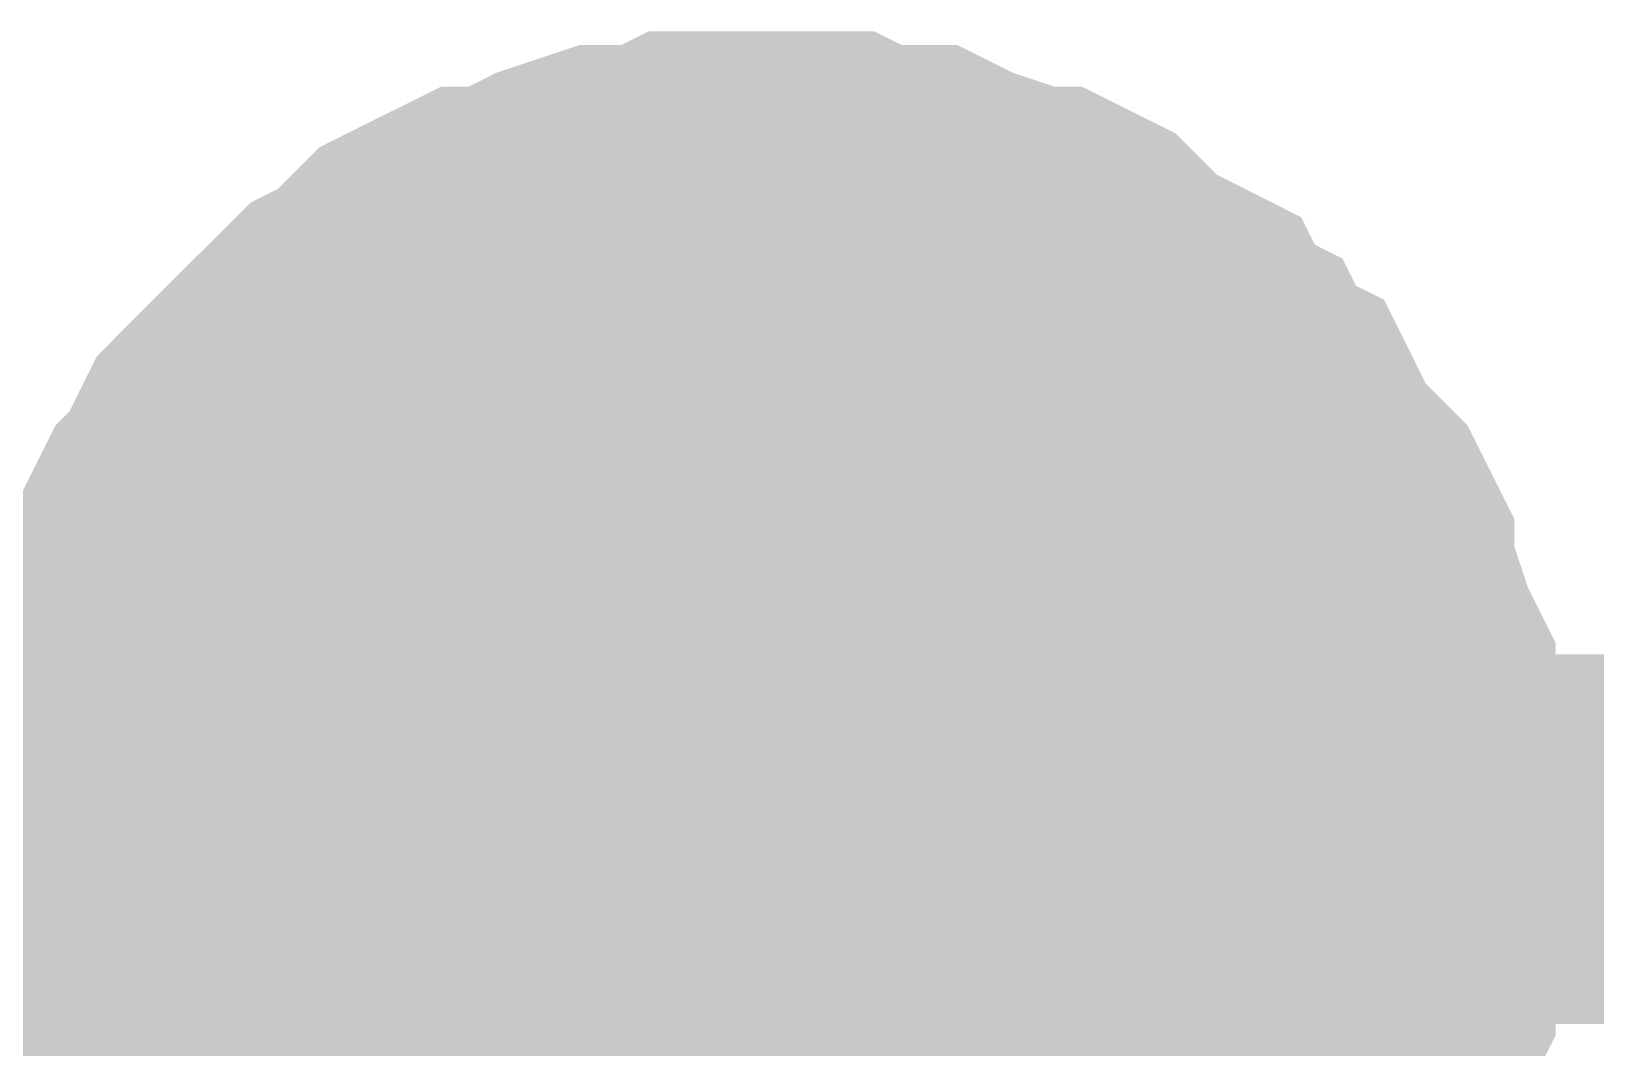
# Model space of a CAD drawing. Header units: inches. Extents: x 0 to 432, y 0 to 280.
# Drawn here: x 95.936 to 97.205, y 208.101 to 208.925 of the extents above; entities that cross this region are included whole.
import ezdxf

# ---------------------------------------------------------------- set-up
doc = ezdxf.new("R2010")
doc.units = ezdxf.units.IN
doc.layers.add('Sheet', color=255, linetype='Continuous')

msp = doc.modelspace()

# ---------------------------------------------------------------- linework, layer by layer
at = {"layer": 'Sheet'}
for points in [[(96.0117, 208.2698, 0.2997, 0.2997, 0), (96.0117, 208.2923, 0.2997, 0.2997, 0), (96.0117, 208.3259, 0.2997, 0.2997, 0), (96.0229, 208.3484, 0.2997, 0.2997, 0), (96.0229, 208.3709, 0.2997, 0.2997, 0), (96.0229, 208.3933, 0.2997, 0.2997, 0), (96.0342, 208.4158, 0.2997, 0.2997, 0), (96.0454, 208.4495, 0.2997, 0.2997, 0), (96.0566, 208.4719, 0.2997, 0.2997, 0), (96.0679, 208.4944, 0.2997, 0.2997, 0), (96.0791, 208.5168, 0.2997, 0.2997, 0), (96.0903, 208.5281, 0.2997, 0.2997, 0), (96.1016, 208.5505, 0.2997, 0.2997, 0), (96.1128, 208.573, 0.2997, 0.2997, 0), (96.1352, 208.5955, 0.2997, 0.2997, 0), (96.1465, 208.6067, 0.2997, 0.2997, 0), (96.1689, 208.6291, 0.2997, 0.2997, 0), (96.1802, 208.6404, 0.2997, 0.2997, 0), (96.2026, 208.6628, 0.2997, 0.2997, 0), (96.2251, 208.6741, 0.2997, 0.2997, 0), (96.2363, 208.6853, 0.2997, 0.2997, 0), (96.2588, 208.7078, 0.2997, 0.2997, 0), (96.2812, 208.719, 0.2997, 0.2997, 0), (96.3037, 208.7302, 0.2997, 0.2997, 0), (96.3262, 208.7302, 0.2997, 0.2997, 0), (96.3486, 208.7414, 0.2997, 0.2997, 0), (96.3711, 208.7527, 0.2997, 0.2997, 0), (96.4048, 208.7639, 0.2997, 0.2997, 0), (96.4272, 208.7639, 0.2997, 0.2997, 0), (96.4497, 208.7639, 0.2997, 0.2997, 0), (96.4722, 208.7751, 0.2997, 0.2997, 0), (96.5059, 208.7751, 0.2997, 0.2997, 0), (96.5283, 208.7751, 0.2997, 0.2997, 0)], [(96.0117, 208.2698, 0.2997, 0.2997, 0), (96.0117, 208.2923, 0.2997, 0.2997, 0), (96.0117, 208.3259, 0.2997, 0.2997, 0), (96.0229, 208.3484, 0.2997, 0.2997, 0), (96.0229, 208.3709, 0.2997, 0.2997, 0), (96.0229, 208.3933, 0.2997, 0.2997, 0), (96.0342, 208.4158, 0.2997, 0.2997, 0), (96.0454, 208.4495, 0.2997, 0.2997, 0), (96.0566, 208.4719, 0.2997, 0.2997, 0), (96.0679, 208.4944, 0.2997, 0.2997, 0), (96.0791, 208.5168, 0.2997, 0.2997, 0), (96.0903, 208.5281, 0.2997, 0.2997, 0), (96.1016, 208.5505, 0.2997, 0.2997, 0), (96.1128, 208.573, 0.2997, 0.2997, 0), (96.1352, 208.5955, 0.2997, 0.2997, 0), (96.1465, 208.6067, 0.2997, 0.2997, 0), (96.1689, 208.6291, 0.2997, 0.2997, 0), (96.1802, 208.6404, 0.2997, 0.2997, 0), (96.2026, 208.6628, 0.2997, 0.2997, 0), (96.2251, 208.6741, 0.2997, 0.2997, 0), (96.2363, 208.6853, 0.2997, 0.2997, 0), (96.2588, 208.7078, 0.2997, 0.2997, 0), (96.2812, 208.719, 0.2997, 0.2997, 0), (96.3037, 208.7302, 0.2997, 0.2997, 0), (96.3262, 208.7302, 0.2997, 0.2997, 0), (96.3486, 208.7414, 0.2997, 0.2997, 0), (96.3711, 208.7527, 0.2997, 0.2997, 0), (96.4048, 208.7639, 0.2997, 0.2997, 0), (96.4272, 208.7639, 0.2997, 0.2997, 0), (96.4497, 208.7639, 0.2997, 0.2997, 0), (96.4722, 208.7751, 0.2997, 0.2997, 0), (96.5059, 208.7751, 0.2997, 0.2997, 0), (96.5283, 208.7751, 0.2997, 0.2997, 0)], [(96.0117, 208.2698, 0.2997, 0.2997, 0), (96.0117, 208.2923, 0.2997, 0.2997, 0), (96.0117, 208.3259, 0.2997, 0.2997, 0), (96.0229, 208.3484, 0.2997, 0.2997, 0), (96.0229, 208.3709, 0.2997, 0.2997, 0), (96.0229, 208.3933, 0.2997, 0.2997, 0), (96.0342, 208.4158, 0.2997, 0.2997, 0), (96.0454, 208.4495, 0.2997, 0.2997, 0), (96.0566, 208.4719, 0.2997, 0.2997, 0), (96.0679, 208.4944, 0.2997, 0.2997, 0), (96.0791, 208.5168, 0.2997, 0.2997, 0), (96.0903, 208.5281, 0.2997, 0.2997, 0), (96.1016, 208.5505, 0.2997, 0.2997, 0), (96.1128, 208.573, 0.2997, 0.2997, 0), (96.1352, 208.5955, 0.2997, 0.2997, 0), (96.1465, 208.6067, 0.2997, 0.2997, 0), (96.1689, 208.6291, 0.2997, 0.2997, 0), (96.1802, 208.6404, 0.2997, 0.2997, 0), (96.2026, 208.6628, 0.2997, 0.2997, 0), (96.2251, 208.6741, 0.2997, 0.2997, 0), (96.2363, 208.6853, 0.2997, 0.2997, 0), (96.2588, 208.7078, 0.2997, 0.2997, 0), (96.2812, 208.719, 0.2997, 0.2997, 0), (96.3037, 208.7302, 0.2997, 0.2997, 0), (96.3262, 208.7302, 0.2997, 0.2997, 0), (96.3486, 208.7414, 0.2997, 0.2997, 0), (96.3711, 208.7527, 0.2997, 0.2997, 0), (96.4048, 208.7639, 0.2997, 0.2997, 0), (96.4272, 208.7639, 0.2997, 0.2997, 0), (96.4497, 208.7639, 0.2997, 0.2997, 0), (96.4722, 208.7751, 0.2997, 0.2997, 0), (96.5059, 208.7751, 0.2997, 0.2997, 0), (96.5283, 208.7751, 0.2997, 0.2997, 0)], [(96.0117, 208.2698, 0.2997, 0.2997, 0), (96.0117, 208.2923, 0.2997, 0.2997, 0), (96.0117, 208.3259, 0.2997, 0.2997, 0), (96.0229, 208.3484, 0.2997, 0.2997, 0), (96.0229, 208.3709, 0.2997, 0.2997, 0), (96.0229, 208.3933, 0.2997, 0.2997, 0), (96.0342, 208.4158, 0.2997, 0.2997, 0), (96.0454, 208.4495, 0.2997, 0.2997, 0), (96.0566, 208.4719, 0.2997, 0.2997, 0), (96.0679, 208.4944, 0.2997, 0.2997, 0), (96.0791, 208.5168, 0.2997, 0.2997, 0), (96.0903, 208.5281, 0.2997, 0.2997, 0), (96.1016, 208.5505, 0.2997, 0.2997, 0), (96.1128, 208.573, 0.2997, 0.2997, 0), (96.1352, 208.5955, 0.2997, 0.2997, 0), (96.1465, 208.6067, 0.2997, 0.2997, 0), (96.1689, 208.6291, 0.2997, 0.2997, 0), (96.1802, 208.6404, 0.2997, 0.2997, 0), (96.2026, 208.6628, 0.2997, 0.2997, 0), (96.2251, 208.6741, 0.2997, 0.2997, 0), (96.2363, 208.6853, 0.2997, 0.2997, 0), (96.2588, 208.7078, 0.2997, 0.2997, 0), (96.2812, 208.719, 0.2997, 0.2997, 0), (96.3037, 208.7302, 0.2997, 0.2997, 0), (96.3262, 208.7302, 0.2997, 0.2997, 0), (96.3486, 208.7414, 0.2997, 0.2997, 0), (96.3711, 208.7527, 0.2997, 0.2997, 0), (96.4048, 208.7639, 0.2997, 0.2997, 0), (96.4272, 208.7639, 0.2997, 0.2997, 0), (96.4497, 208.7639, 0.2997, 0.2997, 0), (96.4722, 208.7751, 0.2997, 0.2997, 0), (96.5059, 208.7751, 0.2997, 0.2997, 0), (96.5283, 208.7751, 0.2997, 0.2997, 0)], [(96.5283, 208.7751, 0.2997, 0.2997, 0), (96.5283, 208.7751, 0.2997, 0.2997, 0)], [(96.5283, 208.7751, 0.2997, 0.2997, 0), (96.5508, 208.7751, 0.2997, 0.2997, 0), (96.5845, 208.7751, 0.2997, 0.2997, 0), (96.6069, 208.7639, 0.2997, 0.2997, 0), (96.6294, 208.7639, 0.2997, 0.2997, 0), (96.6519, 208.7639, 0.2997, 0.2997, 0), (96.6743, 208.7527, 0.2997, 0.2997, 0), (96.708, 208.7414, 0.2997, 0.2997, 0), (96.7305, 208.7302, 0.2997, 0.2997, 0), (96.7529, 208.7302, 0.2997, 0.2997, 0), (96.7754, 208.719, 0.2997, 0.2997, 0), (96.7866, 208.7078, 0.2997, 0.2997, 0), (96.8091, 208.6853, 0.2997, 0.2997, 0), (96.8316, 208.6741, 0.2997, 0.2997, 0), (96.854, 208.6628, 0.2997, 0.2997, 0), (96.8652, 208.6404, 0.2997, 0.2997, 0), (96.8877, 208.6291, 0.2997, 0.2997, 0), (96.8989, 208.6067, 0.2997, 0.2997, 0), (96.9214, 208.5955, 0.2997, 0.2997, 0), (96.9326, 208.573, 0.2997, 0.2997, 0), (96.9439, 208.5505, 0.2997, 0.2997, 0), (96.9663, 208.5281, 0.2997, 0.2997, 0), (96.9776, 208.5168, 0.2997, 0.2997, 0), (96.9888, 208.4944, 0.2997, 0.2997, 0), (96.9888, 208.4719, 0.2997, 0.2997, 0), (97, 208.4495, 0.2997, 0.2997, 0), (97.0112, 208.4158, 0.2997, 0.2997, 0), (97.0225, 208.3933, 0.2997, 0.2997, 0), (97.0225, 208.3709, 0.2997, 0.2997, 0), (97.0225, 208.3484, 0.2997, 0.2997, 0), (97.0337, 208.3259, 0.2997, 0.2997, 0), (97.0337, 208.2923, 0.2997, 0.2997, 0), (97.0337, 208.2698, 0.2997, 0.2997, 0)], [(96.5283, 208.7751, 0.2997, 0.2997, 0), (96.5283, 208.7751, 0.2997, 0.2997, 0)], [(96.5283, 208.7751, 0.2997, 0.2997, 0), (96.5508, 208.7751, 0.2997, 0.2997, 0), (96.5845, 208.7751, 0.2997, 0.2997, 0), (96.6069, 208.7639, 0.2997, 0.2997, 0), (96.6294, 208.7639, 0.2997, 0.2997, 0), (96.6519, 208.7639, 0.2997, 0.2997, 0), (96.6743, 208.7527, 0.2997, 0.2997, 0), (96.708, 208.7414, 0.2997, 0.2997, 0), (96.7305, 208.7302, 0.2997, 0.2997, 0), (96.7529, 208.7302, 0.2997, 0.2997, 0), (96.7754, 208.719, 0.2997, 0.2997, 0), (96.7866, 208.7078, 0.2997, 0.2997, 0), (96.8091, 208.6853, 0.2997, 0.2997, 0), (96.8316, 208.6741, 0.2997, 0.2997, 0), (96.854, 208.6628, 0.2997, 0.2997, 0), (96.8652, 208.6404, 0.2997, 0.2997, 0), (96.8877, 208.6291, 0.2997, 0.2997, 0), (96.8989, 208.6067, 0.2997, 0.2997, 0), (96.9214, 208.5955, 0.2997, 0.2997, 0), (96.9326, 208.573, 0.2997, 0.2997, 0), (96.9439, 208.5505, 0.2997, 0.2997, 0), (96.9663, 208.5281, 0.2997, 0.2997, 0), (96.9776, 208.5168, 0.2997, 0.2997, 0), (96.9888, 208.4944, 0.2997, 0.2997, 0), (96.9888, 208.4719, 0.2997, 0.2997, 0), (97, 208.4495, 0.2997, 0.2997, 0), (97.0112, 208.4158, 0.2997, 0.2997, 0), (97.0225, 208.3933, 0.2997, 0.2997, 0), (97.0225, 208.3709, 0.2997, 0.2997, 0), (97.0225, 208.3484, 0.2997, 0.2997, 0), (97.0337, 208.3259, 0.2997, 0.2997, 0), (97.0337, 208.2923, 0.2997, 0.2997, 0), (97.0337, 208.2698, 0.2997, 0.2997, 0)], [(96.5283, 208.7751, 0.2997, 0.2997, 0), (96.5283, 208.7751, 0.2997, 0.2997, 0)], [(96.5283, 208.7751, 0.2997, 0.2997, 0), (96.5508, 208.7751, 0.2997, 0.2997, 0), (96.5845, 208.7751, 0.2997, 0.2997, 0), (96.6069, 208.7639, 0.2997, 0.2997, 0), (96.6294, 208.7639, 0.2997, 0.2997, 0), (96.6519, 208.7639, 0.2997, 0.2997, 0), (96.6743, 208.7527, 0.2997, 0.2997, 0), (96.708, 208.7414, 0.2997, 0.2997, 0), (96.7305, 208.7302, 0.2997, 0.2997, 0), (96.7529, 208.7302, 0.2997, 0.2997, 0), (96.7754, 208.719, 0.2997, 0.2997, 0), (96.7866, 208.7078, 0.2997, 0.2997, 0), (96.8091, 208.6853, 0.2997, 0.2997, 0), (96.8316, 208.6741, 0.2997, 0.2997, 0), (96.854, 208.6628, 0.2997, 0.2997, 0), (96.8652, 208.6404, 0.2997, 0.2997, 0), (96.8877, 208.6291, 0.2997, 0.2997, 0), (96.8989, 208.6067, 0.2997, 0.2997, 0), (96.9214, 208.5955, 0.2997, 0.2997, 0), (96.9326, 208.573, 0.2997, 0.2997, 0), (96.9439, 208.5505, 0.2997, 0.2997, 0), (96.9663, 208.5281, 0.2997, 0.2997, 0), (96.9776, 208.5168, 0.2997, 0.2997, 0), (96.9888, 208.4944, 0.2997, 0.2997, 0), (96.9888, 208.4719, 0.2997, 0.2997, 0), (97, 208.4495, 0.2997, 0.2997, 0), (97.0112, 208.4158, 0.2997, 0.2997, 0), (97.0225, 208.3933, 0.2997, 0.2997, 0), (97.0225, 208.3709, 0.2997, 0.2997, 0), (97.0225, 208.3484, 0.2997, 0.2997, 0), (97.0337, 208.3259, 0.2997, 0.2997, 0), (97.0337, 208.2923, 0.2997, 0.2997, 0), (97.0337, 208.2698, 0.2997, 0.2997, 0)], [(96.5283, 208.7751, 0.2997, 0.2997, 0), (96.5283, 208.7751, 0.2997, 0.2997, 0)], [(96.5283, 208.7751, 0.2997, 0.2997, 0), (96.5508, 208.7751, 0.2997, 0.2997, 0), (96.5845, 208.7751, 0.2997, 0.2997, 0), (96.6069, 208.7639, 0.2997, 0.2997, 0), (96.6294, 208.7639, 0.2997, 0.2997, 0), (96.6519, 208.7639, 0.2997, 0.2997, 0), (96.6743, 208.7527, 0.2997, 0.2997, 0), (96.708, 208.7414, 0.2997, 0.2997, 0), (96.7305, 208.7302, 0.2997, 0.2997, 0), (96.7529, 208.7302, 0.2997, 0.2997, 0), (96.7754, 208.719, 0.2997, 0.2997, 0), (96.7866, 208.7078, 0.2997, 0.2997, 0), (96.8091, 208.6853, 0.2997, 0.2997, 0), (96.8316, 208.6741, 0.2997, 0.2997, 0), (96.854, 208.6628, 0.2997, 0.2997, 0), (96.8652, 208.6404, 0.2997, 0.2997, 0), (96.8877, 208.6291, 0.2997, 0.2997, 0), (96.8989, 208.6067, 0.2997, 0.2997, 0), (96.9214, 208.5955, 0.2997, 0.2997, 0), (96.9326, 208.573, 0.2997, 0.2997, 0), (96.9439, 208.5505, 0.2997, 0.2997, 0), (96.9663, 208.5281, 0.2997, 0.2997, 0), (96.9776, 208.5168, 0.2997, 0.2997, 0), (96.9888, 208.4944, 0.2997, 0.2997, 0), (96.9888, 208.4719, 0.2997, 0.2997, 0), (97, 208.4495, 0.2997, 0.2997, 0), (97.0112, 208.4158, 0.2997, 0.2997, 0), (97.0225, 208.3933, 0.2997, 0.2997, 0), (97.0225, 208.3709, 0.2997, 0.2997, 0), (97.0225, 208.3484, 0.2997, 0.2997, 0), (97.0337, 208.3259, 0.2997, 0.2997, 0), (97.0337, 208.2923, 0.2997, 0.2997, 0), (97.0337, 208.2698, 0.2997, 0.2997, 0)], [(96.0117, 208.2698, 0.0991, 0.0991, 0), (96.0117, 208.2923, 0.0991, 0.0991, 0), (96.0117, 208.3259, 0.0991, 0.0991, 0), (96.0229, 208.3484, 0.0991, 0.0991, 0), (96.0229, 208.3709, 0.0991, 0.0991, 0), (96.0229, 208.3933, 0.0991, 0.0991, 0), (96.0342, 208.4158, 0.0991, 0.0991, 0), (96.0454, 208.4495, 0.0991, 0.0991, 0), (96.0566, 208.4719, 0.0991, 0.0991, 0), (96.0679, 208.4944, 0.0991, 0.0991, 0), (96.0791, 208.5168, 0.0991, 0.0991, 0), (96.0903, 208.5281, 0.0991, 0.0991, 0), (96.1016, 208.5505, 0.0991, 0.0991, 0), (96.1128, 208.573, 0.0991, 0.0991, 0), (96.1352, 208.5955, 0.0991, 0.0991, 0), (96.1465, 208.6067, 0.0991, 0.0991, 0), (96.1689, 208.6291, 0.0991, 0.0991, 0), (96.1802, 208.6404, 0.0991, 0.0991, 0), (96.2026, 208.6628, 0.0991, 0.0991, 0), (96.2251, 208.6741, 0.0991, 0.0991, 0), (96.2363, 208.6853, 0.0991, 0.0991, 0), (96.2588, 208.7078, 0.0991, 0.0991, 0), (96.2812, 208.719, 0.0991, 0.0991, 0), (96.3037, 208.7302, 0.0991, 0.0991, 0), (96.3262, 208.7302, 0.0991, 0.0991, 0), (96.3486, 208.7414, 0.0991, 0.0991, 0), (96.3711, 208.7527, 0.0991, 0.0991, 0), (96.4048, 208.7639, 0.0991, 0.0991, 0), (96.4272, 208.7639, 0.0991, 0.0991, 0), (96.4497, 208.7639, 0.0991, 0.0991, 0), (96.4722, 208.7751, 0.0991, 0.0991, 0), (96.5059, 208.7751, 0.0991, 0.0991, 0), (96.5283, 208.7751, 0.0991, 0.0991, 0)], [(96.0117, 208.2698, 0.0991, 0.0991, 0), (96.0117, 208.2923, 0.0991, 0.0991, 0), (96.0117, 208.3259, 0.0991, 0.0991, 0), (96.0229, 208.3484, 0.0991, 0.0991, 0), (96.0229, 208.3709, 0.0991, 0.0991, 0), (96.0229, 208.3933, 0.0991, 0.0991, 0), (96.0342, 208.4158, 0.0991, 0.0991, 0), (96.0454, 208.4495, 0.0991, 0.0991, 0), (96.0566, 208.4719, 0.0991, 0.0991, 0), (96.0679, 208.4944, 0.0991, 0.0991, 0), (96.0791, 208.5168, 0.0991, 0.0991, 0), (96.0903, 208.5281, 0.0991, 0.0991, 0), (96.1016, 208.5505, 0.0991, 0.0991, 0), (96.1128, 208.573, 0.0991, 0.0991, 0), (96.1352, 208.5955, 0.0991, 0.0991, 0), (96.1465, 208.6067, 0.0991, 0.0991, 0), (96.1689, 208.6291, 0.0991, 0.0991, 0), (96.1802, 208.6404, 0.0991, 0.0991, 0), (96.2026, 208.6628, 0.0991, 0.0991, 0), (96.2251, 208.6741, 0.0991, 0.0991, 0), (96.2363, 208.6853, 0.0991, 0.0991, 0), (96.2588, 208.7078, 0.0991, 0.0991, 0), (96.2812, 208.719, 0.0991, 0.0991, 0), (96.3037, 208.7302, 0.0991, 0.0991, 0), (96.3262, 208.7302, 0.0991, 0.0991, 0), (96.3486, 208.7414, 0.0991, 0.0991, 0), (96.3711, 208.7527, 0.0991, 0.0991, 0), (96.4048, 208.7639, 0.0991, 0.0991, 0), (96.4272, 208.7639, 0.0991, 0.0991, 0), (96.4497, 208.7639, 0.0991, 0.0991, 0), (96.4722, 208.7751, 0.0991, 0.0991, 0), (96.5059, 208.7751, 0.0991, 0.0991, 0), (96.5283, 208.7751, 0.0991, 0.0991, 0)], [(96.0117, 208.2698, 0.0991, 0.0991, 0), (96.0117, 208.2923, 0.0991, 0.0991, 0), (96.0117, 208.3259, 0.0991, 0.0991, 0), (96.0229, 208.3484, 0.0991, 0.0991, 0), (96.0229, 208.3709, 0.0991, 0.0991, 0), (96.0229, 208.3933, 0.0991, 0.0991, 0), (96.0342, 208.4158, 0.0991, 0.0991, 0), (96.0454, 208.4495, 0.0991, 0.0991, 0), (96.0566, 208.4719, 0.0991, 0.0991, 0), (96.0679, 208.4944, 0.0991, 0.0991, 0), (96.0791, 208.5168, 0.0991, 0.0991, 0), (96.0903, 208.5281, 0.0991, 0.0991, 0), (96.1016, 208.5505, 0.0991, 0.0991, 0), (96.1128, 208.573, 0.0991, 0.0991, 0), (96.1352, 208.5955, 0.0991, 0.0991, 0), (96.1465, 208.6067, 0.0991, 0.0991, 0), (96.1689, 208.6291, 0.0991, 0.0991, 0), (96.1802, 208.6404, 0.0991, 0.0991, 0), (96.2026, 208.6628, 0.0991, 0.0991, 0), (96.2251, 208.6741, 0.0991, 0.0991, 0), (96.2363, 208.6853, 0.0991, 0.0991, 0), (96.2588, 208.7078, 0.0991, 0.0991, 0), (96.2812, 208.719, 0.0991, 0.0991, 0), (96.3037, 208.7302, 0.0991, 0.0991, 0), (96.3262, 208.7302, 0.0991, 0.0991, 0), (96.3486, 208.7414, 0.0991, 0.0991, 0), (96.3711, 208.7527, 0.0991, 0.0991, 0), (96.4048, 208.7639, 0.0991, 0.0991, 0), (96.4272, 208.7639, 0.0991, 0.0991, 0), (96.4497, 208.7639, 0.0991, 0.0991, 0), (96.4722, 208.7751, 0.0991, 0.0991, 0), (96.5059, 208.7751, 0.0991, 0.0991, 0), (96.5283, 208.7751, 0.0991, 0.0991, 0)], [(96.0117, 208.2698, 0.0991, 0.0991, 0), (96.0117, 208.2923, 0.0991, 0.0991, 0), (96.0117, 208.3259, 0.0991, 0.0991, 0), (96.0229, 208.3484, 0.0991, 0.0991, 0), (96.0229, 208.3709, 0.0991, 0.0991, 0), (96.0229, 208.3933, 0.0991, 0.0991, 0), (96.0342, 208.4158, 0.0991, 0.0991, 0), (96.0454, 208.4495, 0.0991, 0.0991, 0), (96.0566, 208.4719, 0.0991, 0.0991, 0), (96.0679, 208.4944, 0.0991, 0.0991, 0), (96.0791, 208.5168, 0.0991, 0.0991, 0), (96.0903, 208.5281, 0.0991, 0.0991, 0), (96.1016, 208.5505, 0.0991, 0.0991, 0), (96.1128, 208.573, 0.0991, 0.0991, 0), (96.1352, 208.5955, 0.0991, 0.0991, 0), (96.1465, 208.6067, 0.0991, 0.0991, 0), (96.1689, 208.6291, 0.0991, 0.0991, 0), (96.1802, 208.6404, 0.0991, 0.0991, 0), (96.2026, 208.6628, 0.0991, 0.0991, 0), (96.2251, 208.6741, 0.0991, 0.0991, 0), (96.2363, 208.6853, 0.0991, 0.0991, 0), (96.2588, 208.7078, 0.0991, 0.0991, 0), (96.2812, 208.719, 0.0991, 0.0991, 0), (96.3037, 208.7302, 0.0991, 0.0991, 0), (96.3262, 208.7302, 0.0991, 0.0991, 0), (96.3486, 208.7414, 0.0991, 0.0991, 0), (96.3711, 208.7527, 0.0991, 0.0991, 0), (96.4048, 208.7639, 0.0991, 0.0991, 0), (96.4272, 208.7639, 0.0991, 0.0991, 0), (96.4497, 208.7639, 0.0991, 0.0991, 0), (96.4722, 208.7751, 0.0991, 0.0991, 0), (96.5059, 208.7751, 0.0991, 0.0991, 0), (96.5283, 208.7751, 0.0991, 0.0991, 0)], [(96.5283, 208.7751, 0.0991, 0.0991, 0), (96.5283, 208.7751, 0.0991, 0.0991, 0)], [(96.5283, 208.7751, 0.0991, 0.0991, 0), (96.5508, 208.7751, 0.0991, 0.0991, 0), (96.5845, 208.7751, 0.0991, 0.0991, 0), (96.6069, 208.7639, 0.0991, 0.0991, 0), (96.6294, 208.7639, 0.0991, 0.0991, 0), (96.6519, 208.7639, 0.0991, 0.0991, 0), (96.6743, 208.7527, 0.0991, 0.0991, 0), (96.708, 208.7414, 0.0991, 0.0991, 0), (96.7305, 208.7302, 0.0991, 0.0991, 0), (96.7529, 208.7302, 0.0991, 0.0991, 0), (96.7754, 208.719, 0.0991, 0.0991, 0), (96.7866, 208.7078, 0.0991, 0.0991, 0), (96.8091, 208.6853, 0.0991, 0.0991, 0), (96.8316, 208.6741, 0.0991, 0.0991, 0), (96.854, 208.6628, 0.0991, 0.0991, 0), (96.8652, 208.6404, 0.0991, 0.0991, 0), (96.8877, 208.6291, 0.0991, 0.0991, 0), (96.8989, 208.6067, 0.0991, 0.0991, 0), (96.9214, 208.5955, 0.0991, 0.0991, 0), (96.9326, 208.573, 0.0991, 0.0991, 0), (96.9439, 208.5505, 0.0991, 0.0991, 0), (96.9663, 208.5281, 0.0991, 0.0991, 0), (96.9776, 208.5168, 0.0991, 0.0991, 0), (96.9888, 208.4944, 0.0991, 0.0991, 0), (96.9888, 208.4719, 0.0991, 0.0991, 0), (97, 208.4495, 0.0991, 0.0991, 0), (97.0112, 208.4158, 0.0991, 0.0991, 0), (97.0225, 208.3933, 0.0991, 0.0991, 0), (97.0225, 208.3709, 0.0991, 0.0991, 0), (97.0225, 208.3484, 0.0991, 0.0991, 0), (97.0337, 208.3259, 0.0991, 0.0991, 0), (97.0337, 208.2923, 0.0991, 0.0991, 0), (97.0337, 208.2698, 0.0991, 0.0991, 0)], [(96.5283, 208.7751, 0.0991, 0.0991, 0), (96.5283, 208.7751, 0.0991, 0.0991, 0)], [(96.5283, 208.7751, 0.0991, 0.0991, 0), (96.5508, 208.7751, 0.0991, 0.0991, 0), (96.5845, 208.7751, 0.0991, 0.0991, 0), (96.6069, 208.7639, 0.0991, 0.0991, 0), (96.6294, 208.7639, 0.0991, 0.0991, 0), (96.6519, 208.7639, 0.0991, 0.0991, 0), (96.6743, 208.7527, 0.0991, 0.0991, 0), (96.708, 208.7414, 0.0991, 0.0991, 0), (96.7305, 208.7302, 0.0991, 0.0991, 0), (96.7529, 208.7302, 0.0991, 0.0991, 0), (96.7754, 208.719, 0.0991, 0.0991, 0), (96.7866, 208.7078, 0.0991, 0.0991, 0), (96.8091, 208.6853, 0.0991, 0.0991, 0), (96.8316, 208.6741, 0.0991, 0.0991, 0), (96.854, 208.6628, 0.0991, 0.0991, 0), (96.8652, 208.6404, 0.0991, 0.0991, 0), (96.8877, 208.6291, 0.0991, 0.0991, 0), (96.8989, 208.6067, 0.0991, 0.0991, 0), (96.9214, 208.5955, 0.0991, 0.0991, 0), (96.9326, 208.573, 0.0991, 0.0991, 0), (96.9439, 208.5505, 0.0991, 0.0991, 0), (96.9663, 208.5281, 0.0991, 0.0991, 0), (96.9776, 208.5168, 0.0991, 0.0991, 0), (96.9888, 208.4944, 0.0991, 0.0991, 0), (96.9888, 208.4719, 0.0991, 0.0991, 0), (97, 208.4495, 0.0991, 0.0991, 0), (97.0112, 208.4158, 0.0991, 0.0991, 0), (97.0225, 208.3933, 0.0991, 0.0991, 0), (97.0225, 208.3709, 0.0991, 0.0991, 0), (97.0225, 208.3484, 0.0991, 0.0991, 0), (97.0337, 208.3259, 0.0991, 0.0991, 0), (97.0337, 208.2923, 0.0991, 0.0991, 0), (97.0337, 208.2698, 0.0991, 0.0991, 0)], [(96.5283, 208.7751, 0.0991, 0.0991, 0), (96.5283, 208.7751, 0.0991, 0.0991, 0)], [(96.5283, 208.7751, 0.0991, 0.0991, 0), (96.5508, 208.7751, 0.0991, 0.0991, 0), (96.5845, 208.7751, 0.0991, 0.0991, 0), (96.6069, 208.7639, 0.0991, 0.0991, 0), (96.6294, 208.7639, 0.0991, 0.0991, 0), (96.6519, 208.7639, 0.0991, 0.0991, 0), (96.6743, 208.7527, 0.0991, 0.0991, 0), (96.708, 208.7414, 0.0991, 0.0991, 0), (96.7305, 208.7302, 0.0991, 0.0991, 0), (96.7529, 208.7302, 0.0991, 0.0991, 0), (96.7754, 208.719, 0.0991, 0.0991, 0), (96.7866, 208.7078, 0.0991, 0.0991, 0), (96.8091, 208.6853, 0.0991, 0.0991, 0), (96.8316, 208.6741, 0.0991, 0.0991, 0), (96.854, 208.6628, 0.0991, 0.0991, 0), (96.8652, 208.6404, 0.0991, 0.0991, 0), (96.8877, 208.6291, 0.0991, 0.0991, 0), (96.8989, 208.6067, 0.0991, 0.0991, 0), (96.9214, 208.5955, 0.0991, 0.0991, 0), (96.9326, 208.573, 0.0991, 0.0991, 0), (96.9439, 208.5505, 0.0991, 0.0991, 0), (96.9663, 208.5281, 0.0991, 0.0991, 0), (96.9776, 208.5168, 0.0991, 0.0991, 0), (96.9888, 208.4944, 0.0991, 0.0991, 0), (96.9888, 208.4719, 0.0991, 0.0991, 0), (97, 208.4495, 0.0991, 0.0991, 0), (97.0112, 208.4158, 0.0991, 0.0991, 0), (97.0225, 208.3933, 0.0991, 0.0991, 0), (97.0225, 208.3709, 0.0991, 0.0991, 0), (97.0225, 208.3484, 0.0991, 0.0991, 0), (97.0337, 208.3259, 0.0991, 0.0991, 0), (97.0337, 208.2923, 0.0991, 0.0991, 0), (97.0337, 208.2698, 0.0991, 0.0991, 0)], [(96.5283, 208.7751, 0.0991, 0.0991, 0), (96.5283, 208.7751, 0.0991, 0.0991, 0)], [(96.5283, 208.7751, 0.0991, 0.0991, 0), (96.5508, 208.7751, 0.0991, 0.0991, 0), (96.5845, 208.7751, 0.0991, 0.0991, 0), (96.6069, 208.7639, 0.0991, 0.0991, 0), (96.6294, 208.7639, 0.0991, 0.0991, 0), (96.6519, 208.7639, 0.0991, 0.0991, 0), (96.6743, 208.7527, 0.0991, 0.0991, 0), (96.708, 208.7414, 0.0991, 0.0991, 0), (96.7305, 208.7302, 0.0991, 0.0991, 0), (96.7529, 208.7302, 0.0991, 0.0991, 0), (96.7754, 208.719, 0.0991, 0.0991, 0), (96.7866, 208.7078, 0.0991, 0.0991, 0), (96.8091, 208.6853, 0.0991, 0.0991, 0), (96.8316, 208.6741, 0.0991, 0.0991, 0), (96.854, 208.6628, 0.0991, 0.0991, 0), (96.8652, 208.6404, 0.0991, 0.0991, 0), (96.8877, 208.6291, 0.0991, 0.0991, 0), (96.8989, 208.6067, 0.0991, 0.0991, 0), (96.9214, 208.5955, 0.0991, 0.0991, 0), (96.9326, 208.573, 0.0991, 0.0991, 0), (96.9439, 208.5505, 0.0991, 0.0991, 0), (96.9663, 208.5281, 0.0991, 0.0991, 0), (96.9776, 208.5168, 0.0991, 0.0991, 0), (96.9888, 208.4944, 0.0991, 0.0991, 0), (96.9888, 208.4719, 0.0991, 0.0991, 0), (97, 208.4495, 0.0991, 0.0991, 0), (97.0112, 208.4158, 0.0991, 0.0991, 0), (97.0225, 208.3933, 0.0991, 0.0991, 0), (97.0225, 208.3709, 0.0991, 0.0991, 0), (97.0225, 208.3484, 0.0991, 0.0991, 0), (97.0337, 208.3259, 0.0991, 0.0991, 0), (97.0337, 208.2923, 0.0991, 0.0991, 0), (97.0337, 208.2698, 0.0991, 0.0991, 0)], [(65.0261, 208.2698, 0.2997, 0.2997, 0), (83.321, 208.2698, 0.2997, 0.2997, 0), (96.5283, 208.2698, 0.2997, 0.2997, 0)], [(96.1352, 207.9441, 0.2997, 0.2997, 0), (96.1128, 207.9666, 0.2997, 0.2997, 0), (96.1016, 207.989, 0.2997, 0.2997, 0), (96.0903, 208.0115, 0.2997, 0.2997, 0), (96.0791, 208.0227, 0.2997, 0.2997, 0), (96.0679, 208.0452, 0.2997, 0.2997, 0), (96.0566, 208.0677, 0.2997, 0.2997, 0), (96.0454, 208.0901, 0.2997, 0.2997, 0), (96.0342, 208.1238, 0.2997, 0.2997, 0), (96.0229, 208.1463, 0.2997, 0.2997, 0), (96.0229, 208.1687, 0.2997, 0.2997, 0), (96.0229, 208.1912, 0.2997, 0.2997, 0), (96.0117, 208.2136, 0.2997, 0.2997, 0), (96.0117, 208.2473, 0.2997, 0.2997, 0), (96.0117, 208.2698, 0.2997, 0.2997, 0)], [(96.0117, 208.2698, 0.2997, 0.2997, 0), (96.0117, 208.2698, 0.2997, 0.2997, 0)], [(96.1352, 207.9441, 0.2997, 0.2997, 0), (96.1128, 207.9666, 0.2997, 0.2997, 0), (96.1016, 207.989, 0.2997, 0.2997, 0), (96.0903, 208.0115, 0.2997, 0.2997, 0), (96.0791, 208.0227, 0.2997, 0.2997, 0), (96.0679, 208.0452, 0.2997, 0.2997, 0), (96.0566, 208.0677, 0.2997, 0.2997, 0), (96.0454, 208.0901, 0.2997, 0.2997, 0), (96.0342, 208.1238, 0.2997, 0.2997, 0), (96.0229, 208.1463, 0.2997, 0.2997, 0), (96.0229, 208.1687, 0.2997, 0.2997, 0), (96.0229, 208.1912, 0.2997, 0.2997, 0), (96.0117, 208.2136, 0.2997, 0.2997, 0), (96.0117, 208.2473, 0.2997, 0.2997, 0), (96.0117, 208.2698, 0.2997, 0.2997, 0)], [(96.0117, 208.2698, 0.2997, 0.2997, 0), (96.0117, 208.2698, 0.2997, 0.2997, 0)], [(96.1352, 207.9441, 0.2997, 0.2997, 0), (96.1128, 207.9666, 0.2997, 0.2997, 0), (96.1016, 207.989, 0.2997, 0.2997, 0), (96.0903, 208.0115, 0.2997, 0.2997, 0), (96.0791, 208.0227, 0.2997, 0.2997, 0), (96.0679, 208.0452, 0.2997, 0.2997, 0), (96.0566, 208.0677, 0.2997, 0.2997, 0), (96.0454, 208.0901, 0.2997, 0.2997, 0), (96.0342, 208.1238, 0.2997, 0.2997, 0), (96.0229, 208.1463, 0.2997, 0.2997, 0), (96.0229, 208.1687, 0.2997, 0.2997, 0), (96.0229, 208.1912, 0.2997, 0.2997, 0), (96.0117, 208.2136, 0.2997, 0.2997, 0), (96.0117, 208.2473, 0.2997, 0.2997, 0), (96.0117, 208.2698, 0.2997, 0.2997, 0)], [(96.0117, 208.2698, 0.2997, 0.2997, 0), (96.0117, 208.2698, 0.2997, 0.2997, 0)], [(96.1352, 207.9441, 0.2997, 0.2997, 0), (96.1128, 207.9666, 0.2997, 0.2997, 0), (96.1016, 207.989, 0.2997, 0.2997, 0), (96.0903, 208.0115, 0.2997, 0.2997, 0), (96.0791, 208.0227, 0.2997, 0.2997, 0), (96.0679, 208.0452, 0.2997, 0.2997, 0), (96.0566, 208.0677, 0.2997, 0.2997, 0), (96.0454, 208.0901, 0.2997, 0.2997, 0), (96.0342, 208.1238, 0.2997, 0.2997, 0), (96.0229, 208.1463, 0.2997, 0.2997, 0), (96.0229, 208.1687, 0.2997, 0.2997, 0), (96.0229, 208.1912, 0.2997, 0.2997, 0), (96.0117, 208.2136, 0.2997, 0.2997, 0), (96.0117, 208.2473, 0.2997, 0.2997, 0), (96.0117, 208.2698, 0.2997, 0.2997, 0)], [(96.0117, 208.2698, 0.2997, 0.2997, 0), (96.0117, 208.2698, 0.2997, 0.2997, 0)], [(96.5283, 205.4735, 0.2997, 0.2997, 0), (96.5283, 208.2698, 0.2997, 0.2997, 0), (111.7685, 208.2698, 0.2997, 0.2997, 0), (203.2092, 208.2698, 0.2997, 0.2997, 0), (215.9, 208.2698, 0.2997, 0.2997, 0), (312.4283, 208.2698, 0.2997, 0.2997, 0), (312.4283, 199.3757, 0.2997, 0.2997, 0)], [(97.0337, 208.2698, 0.2997, 0.2997, 0), (97.0337, 208.2473, 0.2997, 0.2997, 0), (97.0337, 208.2136, 0.2997, 0.2997, 0), (97.0225, 208.1912, 0.2997, 0.2997, 0), (97.0225, 208.1687, 0.2997, 0.2997, 0), (97.0225, 208.1463, 0.2997, 0.2997, 0), (97.0112, 208.1238, 0.2997, 0.2997, 0), (97, 208.0901, 0.2997, 0.2997, 0), (96.9888, 208.0677, 0.2997, 0.2997, 0), (96.9888, 208.0452, 0.2997, 0.2997, 0), (96.9776, 208.0227, 0.2997, 0.2997, 0), (96.9663, 208.0115, 0.2997, 0.2997, 0), (96.9439, 207.989, 0.2997, 0.2997, 0), (96.9326, 207.9666, 0.2997, 0.2997, 0), (96.9214, 207.9441, 0.2997, 0.2997, 0)], [(97.0337, 208.2698, 0.2997, 0.2997, 0), (97.0337, 208.2473, 0.2997, 0.2997, 0), (97.0337, 208.2136, 0.2997, 0.2997, 0), (97.0225, 208.1912, 0.2997, 0.2997, 0), (97.0225, 208.1687, 0.2997, 0.2997, 0), (97.0225, 208.1463, 0.2997, 0.2997, 0), (97.0112, 208.1238, 0.2997, 0.2997, 0), (97, 208.0901, 0.2997, 0.2997, 0), (96.9888, 208.0677, 0.2997, 0.2997, 0), (96.9888, 208.0452, 0.2997, 0.2997, 0), (96.9776, 208.0227, 0.2997, 0.2997, 0), (96.9663, 208.0115, 0.2997, 0.2997, 0), (96.9439, 207.989, 0.2997, 0.2997, 0), (96.9326, 207.9666, 0.2997, 0.2997, 0), (96.9214, 207.9441, 0.2997, 0.2997, 0)], [(97.0337, 208.2698, 0.2997, 0.2997, 0), (97.0337, 208.2473, 0.2997, 0.2997, 0), (97.0337, 208.2136, 0.2997, 0.2997, 0), (97.0225, 208.1912, 0.2997, 0.2997, 0), (97.0225, 208.1687, 0.2997, 0.2997, 0), (97.0225, 208.1463, 0.2997, 0.2997, 0), (97.0112, 208.1238, 0.2997, 0.2997, 0), (97, 208.0901, 0.2997, 0.2997, 0), (96.9888, 208.0677, 0.2997, 0.2997, 0), (96.9888, 208.0452, 0.2997, 0.2997, 0), (96.9776, 208.0227, 0.2997, 0.2997, 0), (96.9663, 208.0115, 0.2997, 0.2997, 0), (96.9439, 207.989, 0.2997, 0.2997, 0), (96.9326, 207.9666, 0.2997, 0.2997, 0), (96.9214, 207.9441, 0.2997, 0.2997, 0)], [(97.0337, 208.2698, 0.2997, 0.2997, 0), (97.0337, 208.2473, 0.2997, 0.2997, 0), (97.0337, 208.2136, 0.2997, 0.2997, 0), (97.0225, 208.1912, 0.2997, 0.2997, 0), (97.0225, 208.1687, 0.2997, 0.2997, 0), (97.0225, 208.1463, 0.2997, 0.2997, 0), (97.0112, 208.1238, 0.2997, 0.2997, 0), (97, 208.0901, 0.2997, 0.2997, 0), (96.9888, 208.0677, 0.2997, 0.2997, 0), (96.9888, 208.0452, 0.2997, 0.2997, 0), (96.9776, 208.0227, 0.2997, 0.2997, 0), (96.9663, 208.0115, 0.2997, 0.2997, 0), (96.9439, 207.989, 0.2997, 0.2997, 0), (96.9326, 207.9666, 0.2997, 0.2997, 0), (96.9214, 207.9441, 0.2997, 0.2997, 0)], [(97.0337, 208.2698, 0.2997, 0.2997, 0), (97.0337, 208.2698, 0.2997, 0.2997, 0), (97.0337, 208.2698, 0.2997, 0.2997, 0), (97.0337, 208.2698, 0.2997, 0.2997, 0), (97.0337, 208.2698, 0.2997, 0.2997, 0), (97.0337, 208.2698, 0.2997, 0.2997, 0), (97.0337, 208.2698, 0.2997, 0.2997, 0), (97.0337, 208.2698, 0.2997, 0.2997, 0), (97.0337, 208.2698, 0.2997, 0.2997, 0), (97.0337, 208.2698, 0.2997, 0.2997, 0), (97.0337, 208.2698, 0.2997, 0.2997, 0), (97.0337, 208.2698, 0.2997, 0.2997, 0), (97.0337, 208.2698, 0.2997, 0.2997, 0), (97.0337, 208.2698, 0.2997, 0.2997, 0), (97.0337, 208.2698, 0.2997, 0.2997, 0), (97.0337, 208.2698, 0.2997, 0.2997, 0), (97.0337, 208.2698, 0.2997, 0.2997, 0), (97.0337, 208.2698, 0.2997, 0.2997, 0), (97.0337, 208.2698, 0.2997, 0.2997, 0), (97.0337, 208.2698, 0.2997, 0.2997, 0), (97.0337, 208.2698, 0.2997, 0.2997, 0), (97.0337, 208.2698, 0.2997, 0.2997, 0), (97.0337, 208.2698, 0.2997, 0.2997, 0), (97.0337, 208.2698, 0.2997, 0.2997, 0), (97.0337, 208.2698, 0.2997, 0.2997, 0), (97.0337, 208.2698, 0.2997, 0.2997, 0), (97.0337, 208.2698, 0.2997, 0.2997, 0), (97.0337, 208.2698, 0.2997, 0.2997, 0), (97.0337, 208.2698, 0.2997, 0.2997, 0), (97.0337, 208.2698, 0.2997, 0.2997, 0), (97.0337, 208.2698, 0.2997, 0.2997, 0), (97.0337, 208.2698, 0.2997, 0.2997, 0), (97.0337, 208.2698, 0.2997, 0.2997, 0)], [(97.0337, 208.2698, 0.2997, 0.2997, 0), (97.0337, 208.2698, 0.2997, 0.2997, 0)], [(97.0337, 208.2698, 0.2997, 0.2997, 0), (97.0337, 208.2698, 0.2997, 0.2997, 0), (97.0337, 208.2698, 0.2997, 0.2997, 0), (97.0337, 208.2698, 0.2997, 0.2997, 0), (97.0337, 208.2698, 0.2997, 0.2997, 0), (97.0337, 208.2698, 0.2997, 0.2997, 0), (97.0337, 208.2698, 0.2997, 0.2997, 0), (97.0337, 208.2698, 0.2997, 0.2997, 0), (97.0337, 208.2698, 0.2997, 0.2997, 0), (97.0337, 208.2698, 0.2997, 0.2997, 0), (97.0337, 208.2698, 0.2997, 0.2997, 0), (97.0337, 208.2698, 0.2997, 0.2997, 0), (97.0337, 208.2698, 0.2997, 0.2997, 0), (97.0337, 208.2698, 0.2997, 0.2997, 0), (97.0337, 208.2698, 0.2997, 0.2997, 0), (97.0337, 208.2698, 0.2997, 0.2997, 0), (97.0337, 208.2698, 0.2997, 0.2997, 0), (97.0337, 208.2698, 0.2997, 0.2997, 0), (97.0337, 208.2698, 0.2997, 0.2997, 0), (97.0337, 208.2698, 0.2997, 0.2997, 0), (97.0337, 208.2698, 0.2997, 0.2997, 0), (97.0337, 208.2698, 0.2997, 0.2997, 0), (97.0337, 208.2698, 0.2997, 0.2997, 0), (97.0337, 208.2698, 0.2997, 0.2997, 0), (97.0337, 208.2698, 0.2997, 0.2997, 0), (97.0337, 208.2698, 0.2997, 0.2997, 0), (97.0337, 208.2698, 0.2997, 0.2997, 0), (97.0337, 208.2698, 0.2997, 0.2997, 0), (97.0337, 208.2698, 0.2997, 0.2997, 0), (97.0337, 208.2698, 0.2997, 0.2997, 0), (97.0337, 208.2698, 0.2997, 0.2997, 0), (97.0337, 208.2698, 0.2997, 0.2997, 0), (97.0337, 208.2698, 0.2997, 0.2997, 0)], [(97.0337, 208.2698, 0.2997, 0.2997, 0), (97.0337, 208.2698, 0.2997, 0.2997, 0)], [(97.0337, 208.2698, 0.2997, 0.2997, 0), (97.0337, 208.2698, 0.2997, 0.2997, 0), (97.0337, 208.2698, 0.2997, 0.2997, 0), (97.0337, 208.2698, 0.2997, 0.2997, 0), (97.0337, 208.2698, 0.2997, 0.2997, 0), (97.0337, 208.2698, 0.2997, 0.2997, 0), (97.0337, 208.2698, 0.2997, 0.2997, 0), (97.0337, 208.2698, 0.2997, 0.2997, 0), (97.0337, 208.2698, 0.2997, 0.2997, 0), (97.0337, 208.2698, 0.2997, 0.2997, 0), (97.0337, 208.2698, 0.2997, 0.2997, 0), (97.0337, 208.2698, 0.2997, 0.2997, 0), (97.0337, 208.2698, 0.2997, 0.2997, 0), (97.0337, 208.2698, 0.2997, 0.2997, 0), (97.0337, 208.2698, 0.2997, 0.2997, 0), (97.0337, 208.2698, 0.2997, 0.2997, 0), (97.0337, 208.2698, 0.2997, 0.2997, 0), (97.0337, 208.2698, 0.2997, 0.2997, 0), (97.0337, 208.2698, 0.2997, 0.2997, 0), (97.0337, 208.2698, 0.2997, 0.2997, 0), (97.0337, 208.2698, 0.2997, 0.2997, 0), (97.0337, 208.2698, 0.2997, 0.2997, 0), (97.0337, 208.2698, 0.2997, 0.2997, 0), (97.0337, 208.2698, 0.2997, 0.2997, 0), (97.0337, 208.2698, 0.2997, 0.2997, 0), (97.0337, 208.2698, 0.2997, 0.2997, 0), (97.0337, 208.2698, 0.2997, 0.2997, 0), (97.0337, 208.2698, 0.2997, 0.2997, 0), (97.0337, 208.2698, 0.2997, 0.2997, 0), (97.0337, 208.2698, 0.2997, 0.2997, 0), (97.0337, 208.2698, 0.2997, 0.2997, 0), (97.0337, 208.2698, 0.2997, 0.2997, 0), (97.0337, 208.2698, 0.2997, 0.2997, 0)], [(97.0337, 208.2698, 0.2997, 0.2997, 0), (97.0337, 208.2698, 0.2997, 0.2997, 0)], [(97.0337, 208.2698, 0.2997, 0.2997, 0), (97.0337, 208.2698, 0.2997, 0.2997, 0), (97.0337, 208.2698, 0.2997, 0.2997, 0), (97.0337, 208.2698, 0.2997, 0.2997, 0), (97.0337, 208.2698, 0.2997, 0.2997, 0), (97.0337, 208.2698, 0.2997, 0.2997, 0), (97.0337, 208.2698, 0.2997, 0.2997, 0), (97.0337, 208.2698, 0.2997, 0.2997, 0), (97.0337, 208.2698, 0.2997, 0.2997, 0), (97.0337, 208.2698, 0.2997, 0.2997, 0), (97.0337, 208.2698, 0.2997, 0.2997, 0), (97.0337, 208.2698, 0.2997, 0.2997, 0), (97.0337, 208.2698, 0.2997, 0.2997, 0), (97.0337, 208.2698, 0.2997, 0.2997, 0), (97.0337, 208.2698, 0.2997, 0.2997, 0), (97.0337, 208.2698, 0.2997, 0.2997, 0), (97.0337, 208.2698, 0.2997, 0.2997, 0), (97.0337, 208.2698, 0.2997, 0.2997, 0), (97.0337, 208.2698, 0.2997, 0.2997, 0), (97.0337, 208.2698, 0.2997, 0.2997, 0), (97.0337, 208.2698, 0.2997, 0.2997, 0), (97.0337, 208.2698, 0.2997, 0.2997, 0), (97.0337, 208.2698, 0.2997, 0.2997, 0), (97.0337, 208.2698, 0.2997, 0.2997, 0), (97.0337, 208.2698, 0.2997, 0.2997, 0), (97.0337, 208.2698, 0.2997, 0.2997, 0), (97.0337, 208.2698, 0.2997, 0.2997, 0), (97.0337, 208.2698, 0.2997, 0.2997, 0), (97.0337, 208.2698, 0.2997, 0.2997, 0), (97.0337, 208.2698, 0.2997, 0.2997, 0), (97.0337, 208.2698, 0.2997, 0.2997, 0), (97.0337, 208.2698, 0.2997, 0.2997, 0), (97.0337, 208.2698, 0.2997, 0.2997, 0)], [(97.0337, 208.2698, 0.2997, 0.2997, 0), (97.0337, 208.2698, 0.2997, 0.2997, 0)], [(96.0679, 208.0452, 0.0991, 0.0991, 0), (96.0566, 208.0677, 0.0991, 0.0991, 0), (96.0454, 208.0901, 0.0991, 0.0991, 0), (96.0342, 208.1238, 0.0991, 0.0991, 0), (96.0229, 208.1463, 0.0991, 0.0991, 0), (96.0229, 208.1687, 0.0991, 0.0991, 0), (96.0229, 208.1912, 0.0991, 0.0991, 0), (96.0117, 208.2136, 0.0991, 0.0991, 0), (96.0117, 208.2473, 0.0991, 0.0991, 0), (96.0117, 208.2698, 0.0991, 0.0991, 0)], [(96.0117, 208.2698, 0.0991, 0.0991, 0), (96.0117, 208.2698, 0.0991, 0.0991, 0)], [(96.0679, 208.0452, 0.0991, 0.0991, 0), (96.0566, 208.0677, 0.0991, 0.0991, 0), (96.0454, 208.0901, 0.0991, 0.0991, 0), (96.0342, 208.1238, 0.0991, 0.0991, 0), (96.0229, 208.1463, 0.0991, 0.0991, 0), (96.0229, 208.1687, 0.0991, 0.0991, 0), (96.0229, 208.1912, 0.0991, 0.0991, 0), (96.0117, 208.2136, 0.0991, 0.0991, 0), (96.0117, 208.2473, 0.0991, 0.0991, 0), (96.0117, 208.2698, 0.0991, 0.0991, 0)], [(96.0117, 208.2698, 0.0991, 0.0991, 0), (96.0117, 208.2698, 0.0991, 0.0991, 0)], [(96.0679, 208.0452, 0.0991, 0.0991, 0), (96.0566, 208.0677, 0.0991, 0.0991, 0), (96.0454, 208.0901, 0.0991, 0.0991, 0), (96.0342, 208.1238, 0.0991, 0.0991, 0), (96.0229, 208.1463, 0.0991, 0.0991, 0), (96.0229, 208.1687, 0.0991, 0.0991, 0), (96.0229, 208.1912, 0.0991, 0.0991, 0), (96.0117, 208.2136, 0.0991, 0.0991, 0), (96.0117, 208.2473, 0.0991, 0.0991, 0), (96.0117, 208.2698, 0.0991, 0.0991, 0)], [(96.0117, 208.2698, 0.0991, 0.0991, 0), (96.0117, 208.2698, 0.0991, 0.0991, 0)], [(96.0679, 208.0452, 0.0991, 0.0991, 0), (96.0566, 208.0677, 0.0991, 0.0991, 0), (96.0454, 208.0901, 0.0991, 0.0991, 0), (96.0342, 208.1238, 0.0991, 0.0991, 0), (96.0229, 208.1463, 0.0991, 0.0991, 0), (96.0229, 208.1687, 0.0991, 0.0991, 0), (96.0229, 208.1912, 0.0991, 0.0991, 0), (96.0117, 208.2136, 0.0991, 0.0991, 0), (96.0117, 208.2473, 0.0991, 0.0991, 0), (96.0117, 208.2698, 0.0991, 0.0991, 0)], [(96.0117, 208.2698, 0.0991, 0.0991, 0), (96.0117, 208.2698, 0.0991, 0.0991, 0)], [(97.0337, 208.2698, 0.0991, 0.0991, 0), (97.0337, 208.2473, 0.0991, 0.0991, 0), (97.0337, 208.2136, 0.0991, 0.0991, 0), (97.0225, 208.1912, 0.0991, 0.0991, 0), (97.0225, 208.1687, 0.0991, 0.0991, 0), (97.0225, 208.1463, 0.0991, 0.0991, 0), (97.0112, 208.1238, 0.0991, 0.0991, 0), (97, 208.0901, 0.0991, 0.0991, 0), (96.9888, 208.0677, 0.0991, 0.0991, 0), (96.9888, 208.0452, 0.0991, 0.0991, 0)], [(97.0337, 208.2698, 0.0991, 0.0991, 0), (97.0337, 208.2473, 0.0991, 0.0991, 0), (97.0337, 208.2136, 0.0991, 0.0991, 0), (97.0225, 208.1912, 0.0991, 0.0991, 0), (97.0225, 208.1687, 0.0991, 0.0991, 0), (97.0225, 208.1463, 0.0991, 0.0991, 0), (97.0112, 208.1238, 0.0991, 0.0991, 0), (97, 208.0901, 0.0991, 0.0991, 0), (96.9888, 208.0677, 0.0991, 0.0991, 0), (96.9888, 208.0452, 0.0991, 0.0991, 0)], [(97.0337, 208.2698, 0.0991, 0.0991, 0), (97.0337, 208.2473, 0.0991, 0.0991, 0), (97.0337, 208.2136, 0.0991, 0.0991, 0), (97.0225, 208.1912, 0.0991, 0.0991, 0), (97.0225, 208.1687, 0.0991, 0.0991, 0), (97.0225, 208.1463, 0.0991, 0.0991, 0), (97.0112, 208.1238, 0.0991, 0.0991, 0), (97, 208.0901, 0.0991, 0.0991, 0), (96.9888, 208.0677, 0.0991, 0.0991, 0), (96.9888, 208.0452, 0.0991, 0.0991, 0)], [(97.0337, 208.2698, 0.0991, 0.0991, 0), (97.0337, 208.2473, 0.0991, 0.0991, 0), (97.0337, 208.2136, 0.0991, 0.0991, 0), (97.0225, 208.1912, 0.0991, 0.0991, 0), (97.0225, 208.1687, 0.0991, 0.0991, 0), (97.0225, 208.1463, 0.0991, 0.0991, 0), (97.0112, 208.1238, 0.0991, 0.0991, 0), (97, 208.0901, 0.0991, 0.0991, 0), (96.9888, 208.0677, 0.0991, 0.0991, 0), (96.9888, 208.0452, 0.0991, 0.0991, 0)], [(97.0337, 208.2698, 0.0991, 0.0991, 0), (97.0337, 208.2698, 0.0991, 0.0991, 0), (97.0337, 208.2698, 0.0991, 0.0991, 0), (97.0337, 208.2698, 0.0991, 0.0991, 0), (97.0337, 208.2698, 0.0991, 0.0991, 0), (97.0337, 208.2698, 0.0991, 0.0991, 0), (97.0337, 208.2698, 0.0991, 0.0991, 0), (97.0337, 208.2698, 0.0991, 0.0991, 0), (97.0337, 208.2698, 0.0991, 0.0991, 0), (97.0337, 208.2698, 0.0991, 0.0991, 0), (97.0337, 208.2698, 0.0991, 0.0991, 0), (97.0337, 208.2698, 0.0991, 0.0991, 0), (97.0337, 208.2698, 0.0991, 0.0991, 0), (97.0337, 208.2698, 0.0991, 0.0991, 0), (97.0337, 208.2698, 0.0991, 0.0991, 0), (97.0337, 208.2698, 0.0991, 0.0991, 0), (97.0337, 208.2698, 0.0991, 0.0991, 0), (97.0337, 208.2698, 0.0991, 0.0991, 0), (97.0337, 208.2698, 0.0991, 0.0991, 0), (97.0337, 208.2698, 0.0991, 0.0991, 0), (97.0337, 208.2698, 0.0991, 0.0991, 0), (97.0337, 208.2698, 0.0991, 0.0991, 0), (97.0337, 208.2698, 0.0991, 0.0991, 0), (97.0337, 208.2698, 0.0991, 0.0991, 0), (97.0337, 208.2698, 0.0991, 0.0991, 0), (97.0337, 208.2698, 0.0991, 0.0991, 0), (97.0337, 208.2698, 0.0991, 0.0991, 0), (97.0337, 208.2698, 0.0991, 0.0991, 0), (97.0337, 208.2698, 0.0991, 0.0991, 0), (97.0337, 208.2698, 0.0991, 0.0991, 0), (97.0337, 208.2698, 0.0991, 0.0991, 0), (97.0337, 208.2698, 0.0991, 0.0991, 0), (97.0337, 208.2698, 0.0991, 0.0991, 0)], [(97.0337, 208.2698, 0.0991, 0.0991, 0), (97.0337, 208.2698, 0.0991, 0.0991, 0)], [(97.0337, 208.2698, 0.0991, 0.0991, 0), (97.0337, 208.2698, 0.0991, 0.0991, 0), (97.0337, 208.2698, 0.0991, 0.0991, 0), (97.0337, 208.2698, 0.0991, 0.0991, 0), (97.0337, 208.2698, 0.0991, 0.0991, 0), (97.0337, 208.2698, 0.0991, 0.0991, 0), (97.0337, 208.2698, 0.0991, 0.0991, 0), (97.0337, 208.2698, 0.0991, 0.0991, 0), (97.0337, 208.2698, 0.0991, 0.0991, 0), (97.0337, 208.2698, 0.0991, 0.0991, 0), (97.0337, 208.2698, 0.0991, 0.0991, 0), (97.0337, 208.2698, 0.0991, 0.0991, 0), (97.0337, 208.2698, 0.0991, 0.0991, 0), (97.0337, 208.2698, 0.0991, 0.0991, 0), (97.0337, 208.2698, 0.0991, 0.0991, 0), (97.0337, 208.2698, 0.0991, 0.0991, 0), (97.0337, 208.2698, 0.0991, 0.0991, 0), (97.0337, 208.2698, 0.0991, 0.0991, 0), (97.0337, 208.2698, 0.0991, 0.0991, 0), (97.0337, 208.2698, 0.0991, 0.0991, 0), (97.0337, 208.2698, 0.0991, 0.0991, 0), (97.0337, 208.2698, 0.0991, 0.0991, 0), (97.0337, 208.2698, 0.0991, 0.0991, 0), (97.0337, 208.2698, 0.0991, 0.0991, 0), (97.0337, 208.2698, 0.0991, 0.0991, 0), (97.0337, 208.2698, 0.0991, 0.0991, 0), (97.0337, 208.2698, 0.0991, 0.0991, 0), (97.0337, 208.2698, 0.0991, 0.0991, 0), (97.0337, 208.2698, 0.0991, 0.0991, 0), (97.0337, 208.2698, 0.0991, 0.0991, 0), (97.0337, 208.2698, 0.0991, 0.0991, 0), (97.0337, 208.2698, 0.0991, 0.0991, 0), (97.0337, 208.2698, 0.0991, 0.0991, 0)], [(97.0337, 208.2698, 0.0991, 0.0991, 0), (97.0337, 208.2698, 0.0991, 0.0991, 0)], [(97.0337, 208.2698, 0.0991, 0.0991, 0), (97.0337, 208.2698, 0.0991, 0.0991, 0), (97.0337, 208.2698, 0.0991, 0.0991, 0), (97.0337, 208.2698, 0.0991, 0.0991, 0), (97.0337, 208.2698, 0.0991, 0.0991, 0), (97.0337, 208.2698, 0.0991, 0.0991, 0), (97.0337, 208.2698, 0.0991, 0.0991, 0), (97.0337, 208.2698, 0.0991, 0.0991, 0), (97.0337, 208.2698, 0.0991, 0.0991, 0), (97.0337, 208.2698, 0.0991, 0.0991, 0), (97.0337, 208.2698, 0.0991, 0.0991, 0), (97.0337, 208.2698, 0.0991, 0.0991, 0), (97.0337, 208.2698, 0.0991, 0.0991, 0), (97.0337, 208.2698, 0.0991, 0.0991, 0), (97.0337, 208.2698, 0.0991, 0.0991, 0), (97.0337, 208.2698, 0.0991, 0.0991, 0), (97.0337, 208.2698, 0.0991, 0.0991, 0), (97.0337, 208.2698, 0.0991, 0.0991, 0), (97.0337, 208.2698, 0.0991, 0.0991, 0), (97.0337, 208.2698, 0.0991, 0.0991, 0), (97.0337, 208.2698, 0.0991, 0.0991, 0), (97.0337, 208.2698, 0.0991, 0.0991, 0), (97.0337, 208.2698, 0.0991, 0.0991, 0), (97.0337, 208.2698, 0.0991, 0.0991, 0), (97.0337, 208.2698, 0.0991, 0.0991, 0), (97.0337, 208.2698, 0.0991, 0.0991, 0), (97.0337, 208.2698, 0.0991, 0.0991, 0), (97.0337, 208.2698, 0.0991, 0.0991, 0), (97.0337, 208.2698, 0.0991, 0.0991, 0), (97.0337, 208.2698, 0.0991, 0.0991, 0), (97.0337, 208.2698, 0.0991, 0.0991, 0), (97.0337, 208.2698, 0.0991, 0.0991, 0), (97.0337, 208.2698, 0.0991, 0.0991, 0)], [(97.0337, 208.2698, 0.0991, 0.0991, 0), (97.0337, 208.2698, 0.0991, 0.0991, 0)], [(97.0337, 208.2698, 0.0991, 0.0991, 0), (97.0337, 208.2698, 0.0991, 0.0991, 0), (97.0337, 208.2698, 0.0991, 0.0991, 0), (97.0337, 208.2698, 0.0991, 0.0991, 0), (97.0337, 208.2698, 0.0991, 0.0991, 0), (97.0337, 208.2698, 0.0991, 0.0991, 0), (97.0337, 208.2698, 0.0991, 0.0991, 0), (97.0337, 208.2698, 0.0991, 0.0991, 0), (97.0337, 208.2698, 0.0991, 0.0991, 0), (97.0337, 208.2698, 0.0991, 0.0991, 0), (97.0337, 208.2698, 0.0991, 0.0991, 0), (97.0337, 208.2698, 0.0991, 0.0991, 0), (97.0337, 208.2698, 0.0991, 0.0991, 0), (97.0337, 208.2698, 0.0991, 0.0991, 0), (97.0337, 208.2698, 0.0991, 0.0991, 0), (97.0337, 208.2698, 0.0991, 0.0991, 0), (97.0337, 208.2698, 0.0991, 0.0991, 0), (97.0337, 208.2698, 0.0991, 0.0991, 0), (97.0337, 208.2698, 0.0991, 0.0991, 0), (97.0337, 208.2698, 0.0991, 0.0991, 0), (97.0337, 208.2698, 0.0991, 0.0991, 0), (97.0337, 208.2698, 0.0991, 0.0991, 0), (97.0337, 208.2698, 0.0991, 0.0991, 0), (97.0337, 208.2698, 0.0991, 0.0991, 0), (97.0337, 208.2698, 0.0991, 0.0991, 0), (97.0337, 208.2698, 0.0991, 0.0991, 0), (97.0337, 208.2698, 0.0991, 0.0991, 0), (97.0337, 208.2698, 0.0991, 0.0991, 0), (97.0337, 208.2698, 0.0991, 0.0991, 0), (97.0337, 208.2698, 0.0991, 0.0991, 0), (97.0337, 208.2698, 0.0991, 0.0991, 0), (97.0337, 208.2698, 0.0991, 0.0991, 0), (97.0337, 208.2698, 0.0991, 0.0991, 0)], [(97.0337, 208.2698, 0.0991, 0.0991, 0), (97.0337, 208.2698, 0.0991, 0.0991, 0)]]:
    msp.add_lwpolyline(points, format="xyseb", dxfattribs=at)
msp.add_lwpolyline([(96.266, 208.28, 0.508, 0.508, 1), (96.774, 208.28, 0.508, 0.508, 1)], format="xyseb", close=True, dxfattribs=at)

doc.saveas('drawing.dxf')
